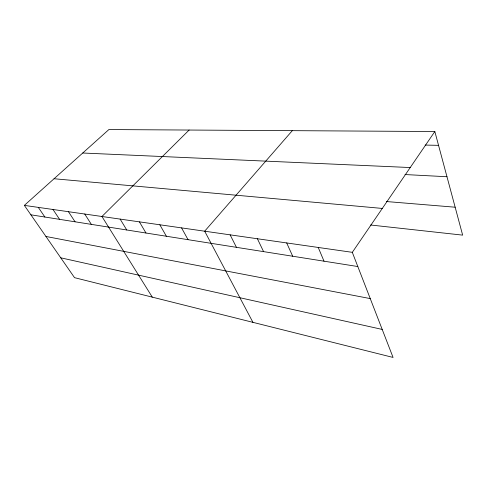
<?xml version="1.0" encoding="UTF-8"?>
<svg xmlns="http://www.w3.org/2000/svg" width="487" height="487" viewBox="0 0 487 487"><rect width="100%" height="100%" fill="white"/><g stroke="black" fill="none" stroke-linecap="round" stroke-linejoin="round"><path stroke-width="0.73" d="M352.308 252.333L434.836 131.52L108.893 129.56L24.35 205.386L74.535 277.669L393.064 357.44L352.308 252.333L24.35 205.386M292.31 130.662L204.674 231.197L252.923 322.339M189.126 130.041L101.941 216.49L152.297 297.143M425.133 145.071L438.55 145.339M82.747 153.009L410.224 167.546M405.001 174.547L446.975 176.732M386.416 201.539L455.156 207.212M54.057 178.741L382.301 208.43M370.637 225.006L462.65 235.13L434.836 131.52M30.894 214.81L357.817 266.535M45.93 236.463L370.248 298.592M60.753 257.812L382.204 329.425M38.309 207.383L44.883 217.025M52.992 209.483L59.591 219.351M68.448 211.699L75.059 221.798M84.738 214.03L91.361 224.379M120.131 219.095L126.748 229.974M139.398 221.853L145.984 233.017M159.833 224.775L166.384 236.25M181.554 227.886L188.043 239.677M230.126 234.837L236.439 247.329M257.392 238.746L263.57 251.627M286.685 242.934L292.687 256.229M318.236 247.451L324.013 261.19"/></g></svg>
